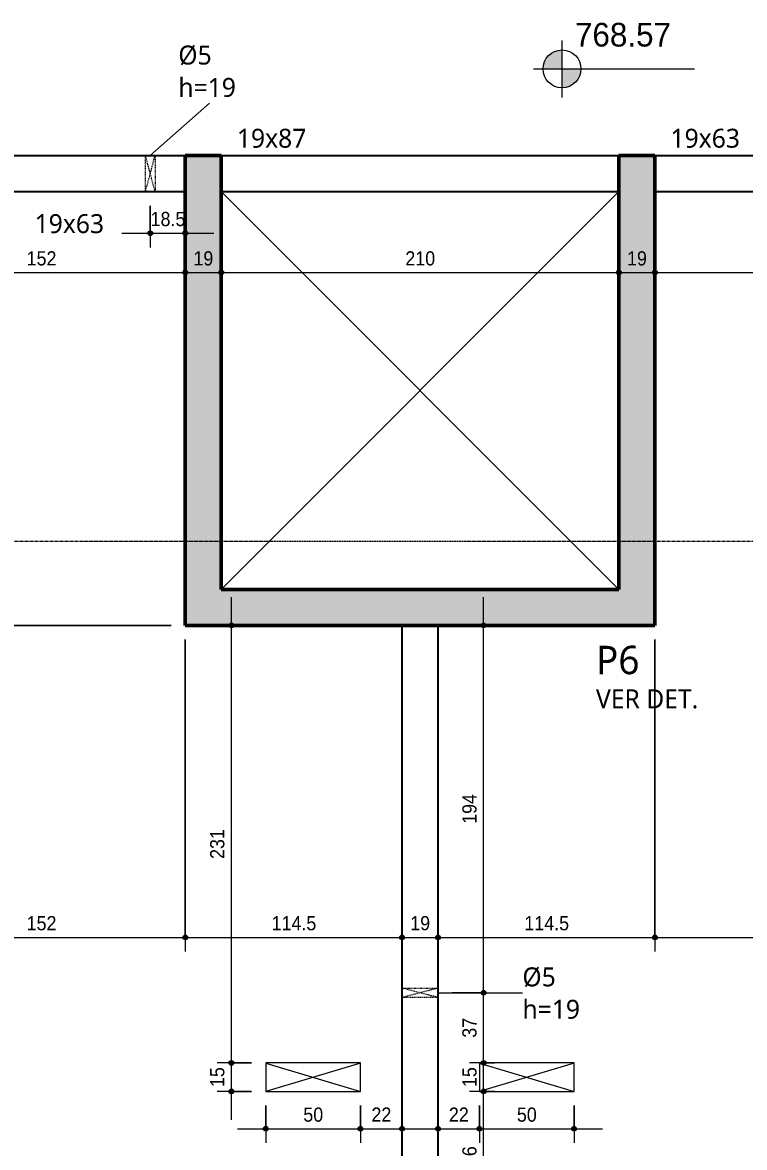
# Model space of a CAD drawing. Header units: centimetres. Extents: x -1897 to 22038, y -1268 to 84208.
# Drawn here: x -210 to 171, y -400 to 194 of the extents above; entities that cross this region are included whole.
import ezdxf

# ---------------------------------------------------------------- set-up
doc = ezdxf.new("R2010")
doc.units = ezdxf.units.CM
doc.linetypes.add('Centro de 6 mm', pattern=[1.32, 0.6, -0.24, 0.24, -0.24])
doc.linetypes.add('Traço', pattern=[0.635, 0.3175, -0.3175])
for name, color, linetype, lineweight in [('A-ANNO-DIMS', 7, 'Continuous', 9), ('A-ANNO-DIMS-50', 7, 'Continuous', 9), ('A-FLOR', 7, 'Continuous', 18), ('A-GENM', 7, 'Continuous', 18), ('A-GENM-HDLN', 7, 'Traço', 18), ('A-GENM-IDEN', 7, 'Continuous', 9), ('G-ANNO-DIMS', 7, 'Continuous', 9), ('G-ANNO-SYMB', 7, 'Continuous', 9), ('S-BEAM', 7, 'Continuous', 18), ('S-BEAM-IDEN', 7, 'Continuous', 9), ('S-COLS', 7, 'Continuous', 18), ('S-COLS-IDEN', 7, 'Continuous', 9)]:
    doc.layers.add(name, color=color, linetype=linetype, lineweight=lineweight)
doc.styles.add('Arial_1', font='arial.ttf', dxfattribs={"width": 0.9, "height": 7.5})
doc.styles.add('Arial_2', font='arial.ttf', dxfattribs={"width": 0.95, "height": 12.5})
doc.styles.add('Gadugi', font='gadugi.ttf', dxfattribs={"height": 15})
doc.styles.add('Gadugi_1', font='gadugi.ttf', dxfattribs={"height": 10})
doc.styles.add('Gadugi_2', font='gadugi.ttf', dxfattribs={"height": 0.2})
doc.dimstyles.new('PED_R80_1_5mm_ACIMA_As_ESQ__R00', dxfattribs={"dimscale": 30.48, "dimtxt": 7.651945, "dimasz": 0.328084, "dimexe": 0.246063, "dimexo": 0.246063, "dimgap": 0.049213, "dimtad": 1, "dimdec": 1, "dimrnd": 0.5, "dimdsep": 46, "dimtxsty": 'Arial_1', "dimblk1": 'DOTSMALL', "dimblk2": 'DOTSMALL', "dimsah": 1, "dimcen": 0.09, "dimdle": 0.492126, "dimazin": 0, "dimtfac": 1, "dimtdec": 4, "dimtix": 1, "dimtmove": 0, "dimatfit": 3, "dimfxl": 1, "dimtvp": 1, "dimtolj": 1, "dimtzin": 0, "dimarcsym": 2})
doc.dimstyles.new('PED_R80_1_5mm_ACIMA_As_ESQ__R00_1', dxfattribs={"dimscale": 30.48, "dimtxt": 7.651945, "dimasz": 0.328084, "dimexe": 0.246063, "dimexo": 0.246063, "dimgap": 0.049213, "dimtad": 1, "dimdec": 1, "dimrnd": 0.5, "dimdsep": 46, "dimtxsty": 'Arial_1', "dimblk1": 'DOTSMALL', "dimblk2": 'DOTSMALL', "dimsah": 1, "dimcen": 0.09, "dimdle": 0.492126, "dimazin": 0, "dimtfac": 1, "dimtdec": 4, "dimtix": 1, "dimtmove": 2, "dimatfit": 3, "dimfxl": 1, "dimtvp": 1, "dimtolj": 1, "dimtzin": 0, "dimarcsym": 2})
doc.dimstyles.new('PED_R80_1_5mm_ACIMA_As_ESQ__R00_3', dxfattribs={"dimscale": 30.48, "dimtxt": 7.651945, "dimasz": 0.328084, "dimexe": 0.246063, "dimexo": 0.246063, "dimgap": 0.049213, "dimtad": 1, "dimdec": 1, "dimrnd": 0.5, "dimdsep": 46, "dimtxsty": 'Arial_1', "dimblk1": 'DOTSMALL', "dimblk2": 'DOTSMALL', "dimsah": 1, "dimcen": 0.09, "dimdle": 0.492126, "dimazin": 0, "dimtfac": 1, "dimtdec": 4, "dimtix": 1, "dimtmove": 0, "dimatfit": 3, "dimfxl": 1, "dimtvp": 1, "dimtolj": 1, "dimtzin": 0, "dimarcsym": 2})

# ---------------------------------------------------------------- blocks, each defined once
blk = doc.blocks.new('PED_FURO_CIRCULAR_R04_2020 _INSTÂNCIA_ - FURO CIRC-3742523-PL K 100 - FORMA DO 6º PAVIMENTO')
at = {"layer": 'A-GENM-HDLN'}
for p, q in [((2.5, -9.5), (-2.5, 9.5)), ((-2.5, -9.5), (2.5, 9.5)), ((-2.5, -9.5), (-2.5, 9.5)), ((2.5, 9.5), (2.5, -9.5))]:
    blk.add_line(p, q, dxfattribs=at)
blk = doc.blocks.new('PED_TAG_PILAR_R03 - PILAR VER DET_-2523782-PL K 100 - FORMA DO 6º PAVIMENTO')
at = {"layer": 'S-COLS-IDEN', "insert": (0.115, -0.625), "char_height": 0.2, "width": 1.37089, "attachment_point": 1, "style": 'Gadugi_2'}
blk.add_mtext('VER DET.', dxfattribs=at)
blk = doc.blocks.new('DIMBLOCK51-PL K 100 - FORMA DO 6º PAVIMENTO')
at = {"layer": 'A-ANNO-DIMS-50', "true_color": 0x000032}
h = blk.add_hatch(color=178, dxfattribs=at)
edge = h.paths.add_edge_path(flags=0)
edge.add_arc((-276, -288.92), 1.25, 0, 360)
h = blk.add_hatch(color=178, dxfattribs=at)
edge = h.paths.add_edge_path(flags=0)
edge.add_arc((-124, -288.92), 1.25, 0, 360)
at = {"layer": 'A-ANNO-DIMS-50', "color": 178, "true_color": 0x000032}
for p, q in [((-124, -131.75), (-124, -296.42)), ((-124, -288.92), (-124, -131.75)), ((-276, -241.75), (-276, -296.42)), ((-276, -288.92), (-276, -241.75)), ((-276, -288.92), (-124, -288.92))]:
    blk.add_line(p, q, dxfattribs=at)
for centre in [(-276, -288.92), (-124, -288.92)]:
    blk.add_circle(centre, 1.25, dxfattribs=at)
at = {"layer": 'A-ANNO-DIMS-50', "color": 0, "insert": (-207.77, -277.68), "char_height": 7.5, "width": 18.6472, "attachment_point": 1, "line_spacing_factor": 0.941778, "style": 'Arial_1'}
blk.add_mtext('152', dxfattribs=at)
blk = doc.blocks.new('_DotSmall')
at = {"color": 0, "linetype": 'ByBlock', "const_width": 0.5}
blk.add_lwpolyline([(-0.0625, 0, 1), (0.0625, 0, 1)], format="xyb", close=True, dxfattribs=at)
blk = doc.blocks.new('DIMBLOCK52-PL K 100 - FORMA DO 6º PAVIMENTO')
at = {"layer": 'A-ANNO-DIMS-50', "true_color": 0x000032}
h = blk.add_hatch(color=178, dxfattribs=at)
edge = h.paths.add_edge_path(flags=0)
edge.add_arc((-124, -288.92), 1.25, 0, 360)
h = blk.add_hatch(color=178, dxfattribs=at)
edge = h.paths.add_edge_path(flags=0)
edge.add_arc((-9.5, -288.92), 1.25, 0, 360)
at = {"layer": 'A-ANNO-DIMS-50', "color": 178, "true_color": 0x000032}
for p, q in [((-124, -131.75), (-124, -296.42)), ((-124, -288.92), (-124, -131.75)), ((-9.5, -294.65), (-9.5, -281.42)), ((-124, -288.92), (-9.5, -288.92)), ((-9.5, -288.92), (-9.5, -294.65))]:
    blk.add_line(p, q, dxfattribs=at)
for centre in [(-124, -288.92), (-9.5, -288.92)]:
    blk.add_circle(centre, 1.25, dxfattribs=at)
at = {"layer": 'A-ANNO-DIMS-50', "color": 0, "insert": (-78.4, -277.68), "char_height": 7.5, "width": 27.9708, "attachment_point": 1, "line_spacing_factor": 0.941778, "style": 'Arial_1'}
blk.add_mtext('114.5', dxfattribs=at)
blk = doc.blocks.new('DIMBLOCK53-PL K 100 - FORMA DO 6º PAVIMENTO')
at = {"layer": 'A-ANNO-DIMS-50', "true_color": 0x000032}
h = blk.add_hatch(color=178, dxfattribs=at)
edge = h.paths.add_edge_path(flags=0)
edge.add_arc((-9.5, -288.92), 1.25, 0, 360)
h = blk.add_hatch(color=178, dxfattribs=at)
edge = h.paths.add_edge_path(flags=0)
edge.add_arc((9.5, -288.92), 1.25, 0, 360)
at = {"layer": 'A-ANNO-DIMS-50', "color": 178, "true_color": 0x000032}
for p, q in [((-9.5, -294.65), (-9.5, -281.42)), ((9.5, -294.65), (9.5, -281.42)), ((-9.5, -288.92), (9.5, -288.92)), ((-9.5, -288.92), (-9.5, -294.65)), ((9.5, -288.92), (9.5, -294.65))]:
    blk.add_line(p, q, dxfattribs=at)
for centre in [(-9.5, -288.92), (9.5, -288.92)]:
    blk.add_circle(centre, 1.25, dxfattribs=at)
at = {"layer": 'A-ANNO-DIMS-50', "color": 0, "insert": (-5.18, -277.68), "char_height": 7.5, "width": 12.4315, "attachment_point": 1, "line_spacing_factor": 0.941778, "style": 'Arial_1'}
blk.add_mtext('19', dxfattribs=at)
blk = doc.blocks.new('DIMBLOCK54-PL K 100 - FORMA DO 6º PAVIMENTO')
at = {"layer": 'A-ANNO-DIMS-50', "true_color": 0x000032}
h = blk.add_hatch(color=178, dxfattribs=at)
edge = h.paths.add_edge_path(flags=0)
edge.add_arc((9.5, -288.92), 1.25, 0, 360)
h = blk.add_hatch(color=178, dxfattribs=at)
edge = h.paths.add_edge_path(flags=0)
edge.add_arc((124, -288.92), 1.25, 0, 360)
at = {"layer": 'A-ANNO-DIMS-50', "color": 178, "true_color": 0x000032}
for p, q in [((124, -131.75), (124, -296.42)), ((124, -288.92), (124, -131.75)), ((9.5, -294.65), (9.5, -281.42)), ((9.5, -288.92), (124, -288.92)), ((9.5, -288.92), (9.5, -294.65))]:
    blk.add_line(p, q, dxfattribs=at)
for centre in [(9.5, -288.92), (124, -288.92)]:
    blk.add_circle(centre, 1.25, dxfattribs=at)
at = {"layer": 'A-ANNO-DIMS-50', "color": 0, "insert": (55.1, -277.68), "char_height": 7.5, "width": 27.9708, "attachment_point": 1, "line_spacing_factor": 0.941778, "style": 'Arial_1'}
blk.add_mtext('114.5', dxfattribs=at)
blk = doc.blocks.new('DIMBLOCK55-PL K 100 - FORMA DO 6º PAVIMENTO')
at = {"layer": 'A-ANNO-DIMS-50', "true_color": 0x000032}
h = blk.add_hatch(color=178, dxfattribs=at)
edge = h.paths.add_edge_path(flags=0)
edge.add_arc((124, -288.92), 1.25, 0, 360)
h = blk.add_hatch(color=178, dxfattribs=at)
edge = h.paths.add_edge_path(flags=0)
edge.add_arc((276, -288.92), 1.25, 0, 360)
at = {"layer": 'A-ANNO-DIMS-50', "color": 178, "true_color": 0x000032}
for p, q in [((124, -131.75), (124, -296.42)), ((124, -288.92), (124, -131.75)), ((276, -241.75), (276, -296.42)), ((276, -288.92), (276, -241.75)), ((124, -288.92), (276, -288.92))]:
    blk.add_line(p, q, dxfattribs=at)
for centre in [(124, -288.92), (276, -288.92)]:
    blk.add_circle(centre, 1.25, dxfattribs=at)
at = {"layer": 'A-ANNO-DIMS-50', "color": 0, "insert": (192.23, -277.68), "char_height": 7.5, "width": 18.6472, "attachment_point": 1, "line_spacing_factor": 0.941778, "style": 'Arial_1'}
blk.add_mtext('152', dxfattribs=at)
blk = doc.blocks.new('DIMBLOCK80-PL K 100 - FORMA DO 6º PAVIMENTO')
at = {"layer": 'A-ANNO-DIMS-50', "true_color": 0x000032}
h = blk.add_hatch(color=178, dxfattribs=at)
edge = h.paths.add_edge_path(flags=0)
edge.add_arc((-276, 62.03), 1.25, 0, 360)
h = blk.add_hatch(color=178, dxfattribs=at)
edge = h.paths.add_edge_path(flags=0)
edge.add_arc((-124, 62.03), 1.25, 0, 360)
at = {"layer": 'A-ANNO-DIMS-50', "color": 178, "true_color": 0x000032}
for p, q in [((-276, 56.29), (-276, 69.53)), ((-124, 56.29), (-124, 69.53)), ((-276, 62.03), (-124, 62.03)), ((-276, 62.03), (-276, 56.29)), ((-124, 62.03), (-124, 56.29))]:
    blk.add_line(p, q, dxfattribs=at)
for centre in [(-276, 62.03), (-124, 62.03)]:
    blk.add_circle(centre, 1.25, dxfattribs=at)
at = {"layer": 'A-ANNO-DIMS-50', "color": 0, "insert": (-207.77, 73.26), "char_height": 7.5, "width": 18.6472, "attachment_point": 1, "line_spacing_factor": 0.941778, "style": 'Arial_1'}
blk.add_mtext('152', dxfattribs=at)
blk = doc.blocks.new('DIMBLOCK81-PL K 100 - FORMA DO 6º PAVIMENTO')
at = {"layer": 'A-ANNO-DIMS-50', "true_color": 0x000032}
h = blk.add_hatch(color=178, dxfattribs=at)
edge = h.paths.add_edge_path(flags=0)
edge.add_arc((-124, 62.03), 1.25, 0, 360)
h = blk.add_hatch(color=178, dxfattribs=at)
edge = h.paths.add_edge_path(flags=0)
edge.add_arc((-105, 62.03), 1.25, 0, 360)
at = {"layer": 'A-ANNO-DIMS-50', "color": 178, "true_color": 0x000032}
for p, q in [((-124, 56.29), (-124, 69.53)), ((-105, 56.29), (-105, 69.53)), ((-124, 62.03), (-105, 62.03)), ((-124, 62.03), (-124, 56.29)), ((-105, 62.03), (-105, 56.29))]:
    blk.add_line(p, q, dxfattribs=at)
for centre in [(-124, 62.03), (-105, 62.03)]:
    blk.add_circle(centre, 1.25, dxfattribs=at)
at = {"layer": 'A-ANNO-DIMS-50', "color": 0, "insert": (-119.68, 73.26), "char_height": 7.5, "width": 12.4315, "attachment_point": 1, "line_spacing_factor": 0.941778, "style": 'Arial_1'}
blk.add_mtext('19', dxfattribs=at)
blk = doc.blocks.new('DIMBLOCK82-PL K 100 - FORMA DO 6º PAVIMENTO')
at = {"layer": 'A-ANNO-DIMS-50', "true_color": 0x000032}
h = blk.add_hatch(color=178, dxfattribs=at)
edge = h.paths.add_edge_path(flags=0)
edge.add_arc((-105, 62.03), 1.25, 0, 360)
h = blk.add_hatch(color=178, dxfattribs=at)
edge = h.paths.add_edge_path(flags=0)
edge.add_arc((105, 62.03), 1.25, 0, 360)
at = {"layer": 'A-ANNO-DIMS-50', "color": 178, "true_color": 0x000032}
for p, q in [((-105, 56.29), (-105, 69.53)), ((105, 56.29), (105, 69.53)), ((-105, 62.03), (105, 62.03)), ((-105, 62.03), (-105, 56.29)), ((105, 62.03), (105, 56.29))]:
    blk.add_line(p, q, dxfattribs=at)
for centre in [(-105, 62.03), (105, 62.03)]:
    blk.add_circle(centre, 1.25, dxfattribs=at)
at = {"layer": 'A-ANNO-DIMS-50', "color": 0, "insert": (-7.77, 73.26), "char_height": 7.5, "width": 18.6472, "attachment_point": 1, "line_spacing_factor": 0.941778, "style": 'Arial_1'}
blk.add_mtext('210', dxfattribs=at)
blk = doc.blocks.new('DIMBLOCK83-PL K 100 - FORMA DO 6º PAVIMENTO')
at = {"layer": 'A-ANNO-DIMS-50', "true_color": 0x000032}
h = blk.add_hatch(color=178, dxfattribs=at)
edge = h.paths.add_edge_path(flags=0)
edge.add_arc((105, 62.03), 1.25, 0, 360)
h = blk.add_hatch(color=178, dxfattribs=at)
edge = h.paths.add_edge_path(flags=0)
edge.add_arc((124, 62.03), 1.25, 0, 360)
at = {"layer": 'A-ANNO-DIMS-50', "color": 178, "true_color": 0x000032}
for p, q in [((105, 56.29), (105, 69.53)), ((124, 56.29), (124, 69.53)), ((105, 62.03), (124, 62.03)), ((105, 62.03), (105, 56.29)), ((124, 62.03), (124, 56.29))]:
    blk.add_line(p, q, dxfattribs=at)
for centre in [(105, 62.03), (124, 62.03)]:
    blk.add_circle(centre, 1.25, dxfattribs=at)
at = {"layer": 'A-ANNO-DIMS-50', "color": 0, "insert": (109.32, 73.26), "char_height": 7.5, "width": 12.4315, "attachment_point": 1, "line_spacing_factor": 0.941778, "style": 'Arial_1'}
blk.add_mtext('19', dxfattribs=at)
blk = doc.blocks.new('DIMBLOCK84-PL K 100 - FORMA DO 6º PAVIMENTO')
at = {"layer": 'A-ANNO-DIMS-50', "true_color": 0x000032}
h = blk.add_hatch(color=178, dxfattribs=at)
edge = h.paths.add_edge_path(flags=0)
edge.add_arc((124, 62.03), 1.25, 0, 360)
h = blk.add_hatch(color=178, dxfattribs=at)
edge = h.paths.add_edge_path(flags=0)
edge.add_arc((276, 62.03), 1.25, 0, 360)
at = {"layer": 'A-ANNO-DIMS-50', "color": 178, "true_color": 0x000032}
for p, q in [((124, 56.29), (124, 69.53)), ((276, 56.29), (276, 69.53)), ((124, 62.03), (276, 62.03)), ((124, 62.03), (124, 56.29)), ((276, 62.03), (276, 56.29))]:
    blk.add_line(p, q, dxfattribs=at)
for centre in [(124, 62.03), (276, 62.03)]:
    blk.add_circle(centre, 1.25, dxfattribs=at)
at = {"layer": 'A-ANNO-DIMS-50', "color": 0, "insert": (192.23, 73.26), "char_height": 7.5, "width": 18.6472, "attachment_point": 1, "line_spacing_factor": 0.941778, "style": 'Arial_1'}
blk.add_mtext('152', dxfattribs=at)
blk = doc.blocks.new('DIMBLOCK137-PL K 100 - FORMA DO 6º PAVIMENTO')
at = {"layer": 'A-ANNO-DIMS-50', "true_color": 0x000032}
h = blk.add_hatch(color=178, dxfattribs=at)
edge = h.paths.add_edge_path(flags=0)
edge.add_arc((-227.45, -124.25), 1.25, 0, 360)
h = blk.add_hatch(color=178, dxfattribs=at)
edge = h.paths.add_edge_path(flags=0)
edge.add_arc((-227.45, -234.25), 1.25, 0, 360)
at = {"layer": 'A-ANNO-DIMS-50', "color": 178, "true_color": 0x000032}
for p, q in [((-131.5, -124.25), (-234.95, -124.25)), ((-227.45, -234.25), (-227.45, -124.25)), ((-227.45, -124.25), (-131.5, -124.25)), ((-268.5, -234.25), (-219.95, -234.25)), ((-227.45, -234.25), (-268.5, -234.25))]:
    blk.add_line(p, q, dxfattribs=at)
for centre in [(-227.45, -124.25), (-227.45, -234.25)]:
    blk.add_circle(centre, 1.25, dxfattribs=at)
at = {"layer": 'A-ANNO-DIMS-50', "color": 0, "insert": (-238.68, -187.02), "char_height": 7.5, "width": 18.6472, "attachment_point": 1, "rotation": 90, "line_spacing_factor": 0.941778, "style": 'Arial_1'}
blk.add_mtext('110', dxfattribs=at)
blk = doc.blocks.new('DIMBLOCK138-PL K 100 - FORMA DO 6º PAVIMENTO')
at = {"layer": 'A-ANNO-DIMS-50', "true_color": 0x000032}
h = blk.add_hatch(color=178, dxfattribs=at)
edge = h.paths.add_edge_path(flags=0)
edge.add_arc((-227.45, 13.75), 1.25, 0, 360)
h = blk.add_hatch(color=178, dxfattribs=at)
edge = h.paths.add_edge_path(flags=0)
edge.add_arc((-227.45, -124.25), 1.25, 0, 360)
at = {"layer": 'A-ANNO-DIMS-50', "color": 178, "true_color": 0x000032}
for p, q in [((-268.5, 13.75), (-219.95, 13.75)), ((-227.45, 13.75), (-268.5, 13.75)), ((-227.45, -124.25), (-227.45, 13.75)), ((-131.5, -124.25), (-234.95, -124.25)), ((-227.45, -124.25), (-131.5, -124.25))]:
    blk.add_line(p, q, dxfattribs=at)
for centre in [(-227.45, 13.75), (-227.45, -124.25)]:
    blk.add_circle(centre, 1.25, dxfattribs=at)
at = {"layer": 'A-ANNO-DIMS-50', "color": 0, "insert": (-238.68, -63.02), "char_height": 7.5, "width": 18.6472, "attachment_point": 1, "rotation": 90, "line_spacing_factor": 0.941778, "style": 'Arial_1'}
blk.add_mtext('138', dxfattribs=at)
blk = doc.blocks.new('DIMBLOCK203-PL K 100 - FORMA DO 6º PAVIMENTO')
at = {"layer": 'A-ANNO-DIMS-50', "true_color": 0x000032}
h = blk.add_hatch(color=178, dxfattribs=at)
edge = h.paths.add_edge_path(flags=0)
edge.add_arc((33.56, -370.22), 1.25, 0, 360)
h = blk.add_hatch(color=178, dxfattribs=at)
edge = h.paths.add_edge_path(flags=0)
edge.add_arc((33.56, -416.07), 1.25, 0, 360)
at = {"layer": 'A-ANNO-DIMS-50', "color": 178, "true_color": 0x000032}
for p, q in [((39.3, -370.22), (26.06, -370.22)), ((33.56, -416.07), (33.56, -370.22)), ((33.56, -370.22), (39.3, -370.22)), ((17, -416.07), (41.06, -416.07)), ((33.56, -416.07), (17, -416.07))]:
    blk.add_line(p, q, dxfattribs=at)
for centre in [(33.56, -370.22), (33.56, -416.07)]:
    blk.add_circle(centre, 1.25, dxfattribs=at)
at = {"layer": 'A-ANNO-DIMS-50', "color": 0, "insert": (22.33, -409.66), "char_height": 7.5, "width": 12.4315, "attachment_point": 1, "rotation": 90, "line_spacing_factor": 0.941778, "style": 'Arial_1'}
blk.add_mtext('46', dxfattribs=at)
blk = doc.blocks.new('DIMBLOCK204-PL K 100 - FORMA DO 6º PAVIMENTO')
at = {"layer": 'A-ANNO-DIMS-50', "true_color": 0x000032}
h = blk.add_hatch(color=178, dxfattribs=at)
edge = h.paths.add_edge_path(flags=0)
edge.add_arc((33.56, -355.22), 1.25, 0, 360)
h = blk.add_hatch(color=178, dxfattribs=at)
edge = h.paths.add_edge_path(flags=0)
edge.add_arc((33.56, -370.22), 1.25, 0, 360)
at = {"layer": 'A-ANNO-DIMS-50', "color": 178, "true_color": 0x000032}
for p, q in [((39.3, -355.22), (26.06, -355.22)), ((33.56, -370.22), (33.56, -355.22)), ((33.56, -355.22), (39.3, -355.22)), ((39.3, -370.22), (26.06, -370.22)), ((33.56, -370.22), (39.3, -370.22))]:
    blk.add_line(p, q, dxfattribs=at)
for centre in [(33.56, -355.22), (33.56, -370.22)]:
    blk.add_circle(centre, 1.25, dxfattribs=at)
at = {"layer": 'A-ANNO-DIMS-50', "color": 0, "insert": (22.33, -367.9), "char_height": 7.5, "width": 12.4315, "attachment_point": 1, "rotation": 90, "line_spacing_factor": 0.941778, "style": 'Arial_1'}
blk.add_mtext('15', dxfattribs=at)
blk = doc.blocks.new('DIMBLOCK205-PL K 100 - FORMA DO 6º PAVIMENTO')
at = {"layer": 'A-ANNO-DIMS-50', "true_color": 0x000032}
h = blk.add_hatch(color=178, dxfattribs=at)
edge = h.paths.add_edge_path(flags=0)
edge.add_arc((33.56, -318.18), 1.25, 0, 360)
h = blk.add_hatch(color=178, dxfattribs=at)
edge = h.paths.add_edge_path(flags=0)
edge.add_arc((33.56, -355.22), 1.25, 0, 360)
at = {"layer": 'A-ANNO-DIMS-50', "color": 178, "true_color": 0x000032}
for p, q in [((17, -318.18), (41.06, -318.18)), ((33.56, -318.18), (17, -318.18)), ((33.56, -355.22), (33.56, -318.18)), ((39.3, -355.22), (26.06, -355.22)), ((33.56, -355.22), (39.3, -355.22))]:
    blk.add_line(p, q, dxfattribs=at)
for centre in [(33.56, -318.18), (33.56, -355.22)]:
    blk.add_circle(centre, 1.25, dxfattribs=at)
at = {"layer": 'A-ANNO-DIMS-50', "color": 0, "insert": (22.33, -341.88), "char_height": 7.5, "width": 12.4315, "attachment_point": 1, "rotation": 90, "line_spacing_factor": 0.941778, "style": 'Arial_1'}
blk.add_mtext('37', dxfattribs=at)
blk = doc.blocks.new('DIMBLOCK206-PL K 100 - FORMA DO 6º PAVIMENTO')
at = {"layer": 'A-ANNO-DIMS-50', "true_color": 0x000032}
h = blk.add_hatch(color=178, dxfattribs=at)
edge = h.paths.add_edge_path(flags=0)
edge.add_arc((33.56, -124.25), 1.25, 0, 360)
h = blk.add_hatch(color=178, dxfattribs=at)
edge = h.paths.add_edge_path(flags=0)
edge.add_arc((33.56, -318.18), 1.25, 0, 360)
at = {"layer": 'A-ANNO-DIMS-50', "color": 178, "true_color": 0x000032}
for p, q in [((33.56, -318.18), (33.56, -109.25)), ((39.3, -124.25), (26.06, -124.25)), ((33.56, -124.25), (39.3, -124.25)), ((17, -318.18), (41.06, -318.18)), ((33.56, -318.18), (17, -318.18))]:
    blk.add_line(p, q, dxfattribs=at)
for centre in [(33.56, -124.25), (33.56, -318.18)]:
    blk.add_circle(centre, 1.25, dxfattribs=at)
at = {"layer": 'A-ANNO-DIMS-50', "color": 0, "insert": (22.33, -228.98), "char_height": 7.5, "width": 18.6472, "attachment_point": 1, "rotation": 90, "line_spacing_factor": 0.941778, "style": 'Arial_1'}
blk.add_mtext('194', dxfattribs=at)
blk = doc.blocks.new('DIMBLOCK207-PL K 100 - FORMA DO 6º PAVIMENTO')
at = {"layer": 'A-ANNO-DIMS-50', "true_color": 0x000032}
h = blk.add_hatch(color=178, dxfattribs=at)
edge = h.paths.add_edge_path(flags=0)
edge.add_arc((9.5, -389.95), 1.25, 0, 360)
h = blk.add_hatch(color=178, dxfattribs=at)
edge = h.paths.add_edge_path(flags=0)
edge.add_arc((31.33, -389.95), 1.25, 0, 360)
at = {"layer": 'A-ANNO-DIMS-50', "color": 178, "true_color": 0x000032}
for p, q in [((31.33, -377.72), (31.33, -397.45)), ((31.33, -389.95), (31.33, -377.72)), ((9.5, -395.69), (9.5, -382.45)), ((-5.5, -389.95), (31.33, -389.95)), ((9.5, -389.95), (9.5, -395.69))]:
    blk.add_line(p, q, dxfattribs=at)
for centre in [(9.5, -389.95), (31.33, -389.95)]:
    blk.add_circle(centre, 1.25, dxfattribs=at)
at = {"layer": 'A-ANNO-DIMS-50', "color": 0, "insert": (15.23, -378.72), "char_height": 7.5, "width": 12.4315, "attachment_point": 1, "line_spacing_factor": 0.941778, "style": 'Arial_1'}
blk.add_mtext('22', dxfattribs=at)
blk = doc.blocks.new('DIMBLOCK208-PL K 100 - FORMA DO 6º PAVIMENTO')
at = {"layer": 'A-ANNO-DIMS-50', "true_color": 0x000032}
h = blk.add_hatch(color=178, dxfattribs=at)
edge = h.paths.add_edge_path(flags=0)
edge.add_arc((31.33, -389.95), 1.25, 0, 360)
h = blk.add_hatch(color=178, dxfattribs=at)
edge = h.paths.add_edge_path(flags=0)
edge.add_arc((81.33, -389.95), 1.25, 0, 360)
at = {"layer": 'A-ANNO-DIMS-50', "color": 178, "true_color": 0x000032}
for p, q in [((31.33, -377.72), (31.33, -397.45)), ((31.33, -389.95), (31.33, -377.72)), ((81.33, -377.72), (81.33, -397.45)), ((81.33, -389.95), (81.33, -377.72)), ((31.33, -389.95), (96.33, -389.95))]:
    blk.add_line(p, q, dxfattribs=at)
for centre in [(31.33, -389.95), (81.33, -389.95)]:
    blk.add_circle(centre, 1.25, dxfattribs=at)
at = {"layer": 'A-ANNO-DIMS-50', "color": 0, "insert": (51.15, -378.72), "char_height": 7.5, "width": 12.4315, "attachment_point": 1, "line_spacing_factor": 0.941778, "style": 'Arial_1'}
blk.add_mtext('50', dxfattribs=at)
blk = doc.blocks.new('DIMBLOCK209-PL K 100 - FORMA DO 6º PAVIMENTO')
at = {"layer": 'A-ANNO-DIMS-50', "true_color": 0x000032}
h = blk.add_hatch(color=178, dxfattribs=at)
edge = h.paths.add_edge_path(flags=0)
edge.add_arc((-81.47, -389.95), 1.25, 0, 360)
h = blk.add_hatch(color=178, dxfattribs=at)
edge = h.paths.add_edge_path(flags=0)
edge.add_arc((-31.47, -389.95), 1.25, 0, 360)
at = {"layer": 'A-ANNO-DIMS-50', "color": 178, "true_color": 0x000032}
for p, q in [((-81.47, -377.72), (-81.47, -397.45)), ((-81.47, -389.95), (-81.47, -377.72)), ((-31.47, -377.72), (-31.47, -397.45)), ((-31.47, -389.95), (-31.47, -377.72)), ((-96.47, -389.95), (-31.47, -389.95))]:
    blk.add_line(p, q, dxfattribs=at)
for centre in [(-81.47, -389.95), (-31.47, -389.95)]:
    blk.add_circle(centre, 1.25, dxfattribs=at)
at = {"layer": 'A-ANNO-DIMS-50', "color": 0, "insert": (-61.65, -378.72), "char_height": 7.5, "width": 12.4315, "attachment_point": 1, "line_spacing_factor": 0.941778, "style": 'Arial_1'}
blk.add_mtext('50', dxfattribs=at)
blk = doc.blocks.new('DIMBLOCK210-PL K 100 - FORMA DO 6º PAVIMENTO')
at = {"layer": 'A-ANNO-DIMS-50', "true_color": 0x000032}
h = blk.add_hatch(color=178, dxfattribs=at)
edge = h.paths.add_edge_path(flags=0)
edge.add_arc((-31.47, -389.95), 1.25, 0, 360)
h = blk.add_hatch(color=178, dxfattribs=at)
edge = h.paths.add_edge_path(flags=0)
edge.add_arc((-9.5, -389.95), 1.25, 0, 360)
at = {"layer": 'A-ANNO-DIMS-50', "color": 178, "true_color": 0x000032}
for p, q in [((-31.47, -377.72), (-31.47, -397.45)), ((-31.47, -389.95), (-31.47, -377.72)), ((-9.5, -395.69), (-9.5, -382.45)), ((-31.47, -389.95), (5.5, -389.95)), ((-9.5, -389.95), (-9.5, -395.69))]:
    blk.add_line(p, q, dxfattribs=at)
for centre in [(-31.47, -389.95), (-9.5, -389.95)]:
    blk.add_circle(centre, 1.25, dxfattribs=at)
at = {"layer": 'A-ANNO-DIMS-50', "color": 0, "insert": (-25.67, -378.72), "char_height": 7.5, "width": 12.4315, "attachment_point": 1, "line_spacing_factor": 0.941778, "style": 'Arial_1'}
blk.add_mtext('22', dxfattribs=at)
blk = doc.blocks.new('DIMBLOCK211-PL K 100 - FORMA DO 6º PAVIMENTO')
at = {"layer": 'A-ANNO-DIMS-50', "true_color": 0x000032}
h = blk.add_hatch(color=178, dxfattribs=at)
edge = h.paths.add_edge_path(flags=0)
edge.add_arc((-99.62, -355.22), 1.25, 0, 360)
h = blk.add_hatch(color=178, dxfattribs=at)
edge = h.paths.add_edge_path(flags=0)
edge.add_arc((-99.62, -370.22), 1.25, 0, 360)
at = {"layer": 'A-ANNO-DIMS-50', "color": 178, "true_color": 0x000032}
for p, q in [((-88.97, -355.22), (-107.12, -355.22)), ((-99.62, -385.22), (-99.62, -355.22)), ((-99.62, -355.22), (-88.97, -355.22)), ((-88.97, -370.22), (-107.12, -370.22)), ((-99.62, -370.22), (-88.97, -370.22))]:
    blk.add_line(p, q, dxfattribs=at)
for centre in [(-99.62, -355.22), (-99.62, -370.22)]:
    blk.add_circle(centre, 1.25, dxfattribs=at)
at = {"layer": 'A-ANNO-DIMS-50', "color": 0, "insert": (-110.86, -367.9), "char_height": 7.5, "width": 12.4315, "attachment_point": 1, "rotation": 90, "line_spacing_factor": 0.941778, "style": 'Arial_1'}
blk.add_mtext('15', dxfattribs=at)
blk = doc.blocks.new('DIMBLOCK212-PL K 100 - FORMA DO 6º PAVIMENTO')
at = {"layer": 'A-ANNO-DIMS-50', "true_color": 0x000032}
h = blk.add_hatch(color=178, dxfattribs=at)
edge = h.paths.add_edge_path(flags=0)
edge.add_arc((-99.62, -124.25), 1.25, 0, 360)
h = blk.add_hatch(color=178, dxfattribs=at)
edge = h.paths.add_edge_path(flags=0)
edge.add_arc((-99.62, -355.22), 1.25, 0, 360)
at = {"layer": 'A-ANNO-DIMS-50', "color": 178, "true_color": 0x000032}
for p, q in [((-99.62, -355.22), (-99.62, -109.25)), ((-93.89, -124.25), (-107.12, -124.25)), ((-99.62, -124.25), (-93.89, -124.25)), ((-88.97, -355.22), (-107.12, -355.22)), ((-99.62, -355.22), (-88.97, -355.22))]:
    blk.add_line(p, q, dxfattribs=at)
for centre in [(-99.62, -124.25), (-99.62, -355.22)]:
    blk.add_circle(centre, 1.25, dxfattribs=at)
at = {"layer": 'A-ANNO-DIMS-50', "color": 0, "insert": (-110.86, -247.51), "char_height": 7.5, "width": 18.6472, "attachment_point": 1, "rotation": 90, "line_spacing_factor": 0.941778, "style": 'Arial_1'}
blk.add_mtext('231', dxfattribs=at)
blk = doc.blocks.new('DIMBLOCK288-PL K 100 - FORMA DO 6º PAVIMENTO')
at = {"layer": 'A-ANNO-DIMS-50', "true_color": 0x000032}
h = blk.add_hatch(color=178, dxfattribs=at)
edge = h.paths.add_edge_path(flags=0)
edge.add_arc((-142.48, 82.79), 1.25, 0, 360)
h = blk.add_hatch(color=178, dxfattribs=at)
edge = h.paths.add_edge_path(flags=0)
edge.add_arc((-124, 82.79), 1.25, 0, 360)
at = {"layer": 'A-ANNO-DIMS-50', "color": 178, "true_color": 0x000032}
for p, q in [((-142.48, 97.25), (-142.48, 75.29)), ((-142.48, 82.79), (-142.48, 97.25)), ((-124, 77.06), (-124, 90.29)), ((-157.48, 82.79), (-109, 82.79)), ((-124, 82.79), (-124, 77.06))]:
    blk.add_line(p, q, dxfattribs=at)
for centre in [(-142.48, 82.79), (-124, 82.79)]:
    blk.add_circle(centre, 1.25, dxfattribs=at)
at = {"layer": 'A-ANNO-DIMS-50', "color": 0, "insert": (-142.31, 94.03), "char_height": 7.5, "width": 21.7551, "attachment_point": 1, "line_spacing_factor": 0.941778, "style": 'Arial_1'}
blk.add_mtext('18.5', dxfattribs=at)
blk = doc.blocks.new('Elevações de ponto - M_Cota de elevação - Alvo preenchido-10609-PL K 100 - FORMA DO 6º PAVIMENTO')
at = {"layer": 'G-ANNO-DIMS'}
h = blk.add_hatch(color=256, dxfattribs=at)
edge = h.paths.add_edge_path(flags=0)
edge.add_line((0, 0), (-0.2, 0))
edge.add_arc((0, 0), 0.2, 90, 180, ccw=False)
edge.add_line((0, 0.2), (0, 0))
h = blk.add_hatch(color=256, dxfattribs=at)
edge = h.paths.add_edge_path(flags=0)
edge.add_line((0, 0), (0.2, 0))
edge.add_arc((0, 0), 0.2, 270, 360, ccw=False)
edge.add_line((0, -0.2), (0, 0))
for p, q in [((0, -0.3), (0, 0.3)), ((-0.3, 0), (1.4, 0))]:
    blk.add_line(p, q, dxfattribs=at)
blk.add_circle((0, 0), 0.2, dxfattribs=at)

msp = doc.modelspace()

# ---------------------------------------------------------------- hatches: boundary and pattern name
at = {"layer": 'S-COLS', "true_color": 0x808080}
msp.add_hatch(color=8, dxfattribs=at).paths.add_polyline_path([(-124, -124.25), (124, -124.25), (124, 123.75), (105, 123.75), (105, -105.25), (-105, -105.25), (-105, 123.75), (-124, 123.75), (-124, -30.64)], flags=0)

# ---------------------------------------------------------------- linework, layer by layer
at = {"lineweight": 18}
for p, q in [((105, 104.75), (-105, -105.25)), ((-105, 104.75), (105, -105.25)), ((-31.49, -355.23), (-81.46, -370.22)), ((-81.46, -355.23), (-31.49, -370.22)), ((81.31, -355.23), (31.35, -370.22)), ((31.35, -355.23), (81.31, -370.22))]:
    msp.add_line(p, q, dxfattribs=at)
at = {"layer": 'A-FLOR'}
for p, q in [((-31.47, -355.22), (-81.47, -355.22)), ((-81.47, -355.22), (-81.47, -370.22)), ((-31.47, -370.22), (-31.47, -355.22)), ((81.33, -355.22), (31.33, -355.22)), ((31.33, -355.22), (31.33, -370.22)), ((81.33, -370.22), (81.33, -355.22)), ((-81.47, -370.22), (-31.47, -370.22)), ((31.33, -370.22), (81.33, -370.22))]:
    msp.add_line(p, q, dxfattribs=at)
at = {"layer": 'A-GENM-IDEN'}
for p, q in [((-142.48, 123.75), (-111.12, 151.48)), ((9.5, -318.18), (54.06, -318.18))]:
    msp.add_line(p, q, dxfattribs=at)
at = {"layer": 'G-ANNO-SYMB', "linetype": 'Centro de 6 mm'}
msp.add_line((-1759.81, -79.8), (1760.12, -79.8), dxfattribs=at)
at = {"layer": 'S-BEAM', "lineweight": 25}
for p, q in [((-276, 123.75), (-124, 123.75)), ((-105, 123.75), (105, 123.75)), ((124, 123.75), (276, 123.75)), ((-276, 104.75), (-124, 104.75)), ((-105, 104.75), (105, 104.75)), ((124, 104.75), (276, 104.75)), ((-9.5, -801.25), (-9.5, -124.25)), ((9.5, -801.25), (9.5, -124.25))]:
    msp.add_line(p, q, dxfattribs=at)
at = {"layer": 'S-COLS', "lineweight": 50}
for p, q in [((-124, -124.25), (-124, 123.75)), ((-124, 123.75), (-105, 123.75)), ((-105, 123.75), (-105, -105.25)), ((105, -105.25), (105, 123.75)), ((105, 123.75), (124, 123.75)), ((124, 123.75), (124, -124.25)), ((-105, -105.25), (105, -105.25)), ((124, -124.25), (-124, -124.25))]:
    msp.add_line(p, q, dxfattribs=at)

# ---------------------------------------------------------------- block references
at = {"layer": 'A-GENM', "linetype": 'Traço'}
msp.add_blockref('PED_FURO_CIRCULAR_R04_2020 _INSTÂNCIA_ - FURO CIRC-3742523-PL K 100 - FORMA DO 6º PAVIMENTO', (-142.48, 114.25), dxfattribs=at)
at = {"layer": 'A-GENM', "linetype": 'Traço', "rotation": 89.9999999999999}
msp.add_blockref('PED_FURO_CIRCULAR_R04_2020 _INSTÂNCIA_ - FURO CIRC-3742523-PL K 100 - FORMA DO 6º PAVIMENTO', (0, -318.18), dxfattribs=at)
at = {"layer": 'G-ANNO-DIMS', "xscale": 49.99999999999998, "yscale": 49.99999999999998, "zscale": 49.99999999999998}
msp.add_blockref('Elevações de ponto - M_Cota de elevação - Alvo preenchido-10609-PL K 100 - FORMA DO 6º PAVIMENTO', (74.98, 169.52), dxfattribs=at)
at = {"layer": 'S-COLS-IDEN', "xscale": 49.99999999999998, "yscale": 49.99999999999998, "zscale": 49.99999999999998}
msp.add_blockref('PED_TAG_PILAR_R03 - PILAR VER DET_-2523782-PL K 100 - FORMA DO 6º PAVIMENTO', (87.16, -126.75), dxfattribs=at)

# ---------------------------------------------------------------- texts
at = {"layer": 'A-GENM-IDEN', "char_height": 10, "attachment_point": 1, "style": 'Gadugi_1'}
for s, insert, width in [('Ø5', (-127.67, 181.85), 22.0464), ('h=19', (-127.67, 164.77), 39.6835), ('Ø5', (54.06, -304.77), 22.0464), ('h=19', (54.06, -321.85), 39.6835)]:
    msp.add_mtext(s, dxfattribs=dict(at, insert=insert, width=width))
at = {"layer": 'G-ANNO-DIMS', "insert": (81.8, 193.84), "char_height": 12.5, "width": 59.8377, "attachment_point": 1, "line_spacing_factor": 0.941778, "style": 'Arial_2'}
msp.add_mtext('768.57', dxfattribs=at)
at = {"layer": 'S-BEAM-IDEN', "char_height": 10, "width": 44.8945, "attachment_point": 1, "style": 'Gadugi_1'}
for s, insert in [('19x87', (-96.75, 137.94)), ('19x63', (132.25, 137.94)), ('19x63', (-203.58, 92.86))]:
    msp.add_mtext(s, dxfattribs=dict(at, insert=insert))
at = {"layer": 'S-COLS-IDEN', "insert": (92.9, -134.99), "char_height": 15, "width": 28.4599, "attachment_point": 1, "style": 'Gadugi'}
msp.add_mtext('P6', dxfattribs=at)

# ---------------------------------------------------------------- dimensions: what is measured, and where the dimension line sits
at = {"layer": 'A-ANNO-DIMS', "color": 178, "true_color": 0x000032}
for base, p1, p2, dimstyle, override, picture, middle in [((-124, 82.79), (-142.48, 104.75), (-124, 84.56), 'PED_R80_1_5mm_ACIMA_As_ESQ__R00_3', {"dimpost": '<>', "dimfxl": 27.371486}, 'DIMBLOCK288-PL K 100 - FORMA DO 6º PAVIMENTO', (-133.24, 88.12)), ((-124, 62.03), (-276, 63.79), (-124, 63.79), 'PED_R80_1_5mm_ACIMA_As_ESQ__R00', {"dimpost": '<>', "dimfxl": 151.999999}, 'DIMBLOCK80-PL K 100 - FORMA DO 6º PAVIMENTO', (-200, 67.36)), ((-105, 62.03), (-124, 63.79), (-105, 63.79), 'PED_R80_1_5mm_ACIMA_As_ESQ__R00', {"dimpost": '<>', "dimfxl": 19}, 'DIMBLOCK81-PL K 100 - FORMA DO 6º PAVIMENTO', (-114.5, 67.36)), ((105, 62.03), (-105, 63.79), (105, 63.79), 'PED_R80_1_5mm_ACIMA_As_ESQ__R00', {"dimpost": '<>', "dimfxl": 210}, 'DIMBLOCK82-PL K 100 - FORMA DO 6º PAVIMENTO', (0, 67.36)), ((124, 62.03), (105, 63.79), (124, 63.79), 'PED_R80_1_5mm_ACIMA_As_ESQ__R00', {"dimpost": '<>', "dimfxl": 19}, 'DIMBLOCK83-PL K 100 - FORMA DO 6º PAVIMENTO', (114.5, 67.36)), ((276, 62.03), (124, 63.79), (276, 63.79), 'PED_R80_1_5mm_ACIMA_As_ESQ__R00', {"dimpost": '<>', "dimfxl": 151.999956}, 'DIMBLOCK84-PL K 100 - FORMA DO 6º PAVIMENTO', (200, 67.36)), ((-124, -288.92), (-276, -234.25), (-124, -124.25), 'PED_R80_1_5mm_ACIMA_As_ESQ__R00', {"dimpost": '<>', "dimfxl": 187.62729}, 'DIMBLOCK51-PL K 100 - FORMA DO 6º PAVIMENTO', (-200, -283.59)), ((-9.5, -288.92), (-124, -124.25), (-9.5, -287.15), 'PED_R80_1_5mm_ACIMA_As_ESQ__R00', {"dimpost": '<>', "dimfxl": 199.11582}, 'DIMBLOCK52-PL K 100 - FORMA DO 6º PAVIMENTO', (-66.75, -283.59)), ((124, -288.92), (9.5, -287.15), (124, -124.25), 'PED_R80_1_5mm_ACIMA_As_ESQ__R00', {"dimpost": '<>', "dimfxl": 199.115846}, 'DIMBLOCK54-PL K 100 - FORMA DO 6º PAVIMENTO', (66.75, -283.59)), ((276, -288.92), (124, -124.25), (276, -234.25), 'PED_R80_1_5mm_ACIMA_As_ESQ__R00', {"dimpost": '<>', "dimfxl": 187.627254}, 'DIMBLOCK55-PL K 100 - FORMA DO 6º PAVIMENTO', (200, -283.59)), ((9.5, -288.92), (-9.5, -287.15), (9.5, -287.15), 'PED_R80_1_5mm_ACIMA_As_ESQ__R00', {"dimpost": '<>', "dimfxl": 19}, 'DIMBLOCK53-PL K 100 - FORMA DO 6º PAVIMENTO', (0, -283.59)), ((-31.47, -389.95), (-81.47, -370.22), (-31.47, -370.22), 'PED_R80_1_5mm_ACIMA_As_ESQ__R00', {"dimpost": '<>', "dimfxl": 50}, 'DIMBLOCK209-PL K 100 - FORMA DO 6º PAVIMENTO', (-56.47, -384.63)), ((-9.5, -389.95), (-31.47, -370.22), (-9.5, -388.19), 'PED_R80_1_5mm_ACIMA_As_ESQ__R00', {"dimpost": '<>', "dimfxl": 28.383876}, 'DIMBLOCK210-PL K 100 - FORMA DO 6º PAVIMENTO', (-20.49, -384.69)), ((31.33, -389.95), (9.5, -388.19), (31.33, -370.22), 'PED_R80_1_5mm_ACIMA_As_ESQ__R00', {"dimpost": '<>', "dimfxl": 28.271611}, 'DIMBLOCK207-PL K 100 - FORMA DO 6º PAVIMENTO', (20.41, -384.69)), ((81.33, -389.95), (31.33, -370.22), (81.33, -370.22), 'PED_R80_1_5mm_ACIMA_As_ESQ__R00', {"dimpost": '<>', "dimfxl": 50}, 'DIMBLOCK208-PL K 100 - FORMA DO 6º PAVIMENTO', (56.33, -384.63))]:
    dim = msp.add_linear_dim(base=base, p1=p1, p2=p2, dimstyle=dimstyle, override=override, dxfattribs=at)
    dim.commit()
    dim.dimension.update_dxf_attribs({"geometry": picture, "text_midpoint": middle})
for base, p1, p2, override, picture, middle in [((-227.45, 13.75), (-124, -124.25), (-276, 13.75), {"dimpost": '<>', "dimfxl": 205.29978}, 'DIMBLOCK138-PL K 100 - FORMA DO 6º PAVIMENTO', (-232.78, -55.25)), ((-99.62, -124.25), (-81.47, -355.22), (-101.39, -124.25), {"dimpost": '<>', "dimfxl": 231.827937}, 'DIMBLOCK212-PL K 100 - FORMA DO 6º PAVIMENTO', (-104.95, -239.74)), ((33.56, -124.25), (9.5, -318.18), (31.8, -124.25), {"dimpost": '<>', "dimfxl": 195.204045}, 'DIMBLOCK206-PL K 100 - FORMA DO 6º PAVIMENTO', (28.23, -221.21)), ((-227.45, -124.25), (-276, -234.25), (-124, -124.25), {"dimpost": '<>', "dimfxl": 187.62729}, 'DIMBLOCK137-PL K 100 - FORMA DO 6º PAVIMENTO', (-232.77, -179.25)), ((33.56, -318.18), (31.8, -355.22), (9.5, -318.18), {"dimpost": '<>', "dimfxl": 43.236524}, 'DIMBLOCK205-PL K 100 - FORMA DO 6º PAVIMENTO', (28.23, -336.7)), ((-99.62, -355.22), (-81.47, -370.22), (-81.47, -355.22), {"dimpost": '<>', "dimfxl": 15}, 'DIMBLOCK211-PL K 100 - FORMA DO 6º PAVIMENTO', (-104.95, -362.72)), ((33.56, -355.22), (31.8, -370.22), (31.8, -355.22), {"dimpost": '<>', "dimfxl": 15}, 'DIMBLOCK204-PL K 100 - FORMA DO 6º PAVIMENTO', (28.23, -362.72))]:
    dim = msp.add_linear_dim(base=base, p1=p1, p2=p2, angle=90, dimstyle='PED_R80_1_5mm_ACIMA_As_ESQ__R00', override=override, dxfattribs=at)
    dim.commit()
    dim.dimension.update_dxf_attribs({"geometry": picture, "text_midpoint": middle})
dim = msp.add_linear_dim(base=(33.5638, -370.2209), p1=(9.5, -416.0665), p2=(31.796, -370.2209), angle=90, dimstyle='PED_R80_1_5mm_ACIMA_As_ESQ__R00_1', override={"dimpost": '<>', "dimfxl": 50.979776}, dxfattribs=at)
dim.commit()
dim.dimension.update_dxf_attribs({"geometry": 'DIMBLOCK203-PL K 100 - FORMA DO 6º PAVIMENTO', "text_midpoint": (27.3271, -403.4426), "dimtype": 160, "text_rotation": 90})

doc.saveas('drawing.dxf')
